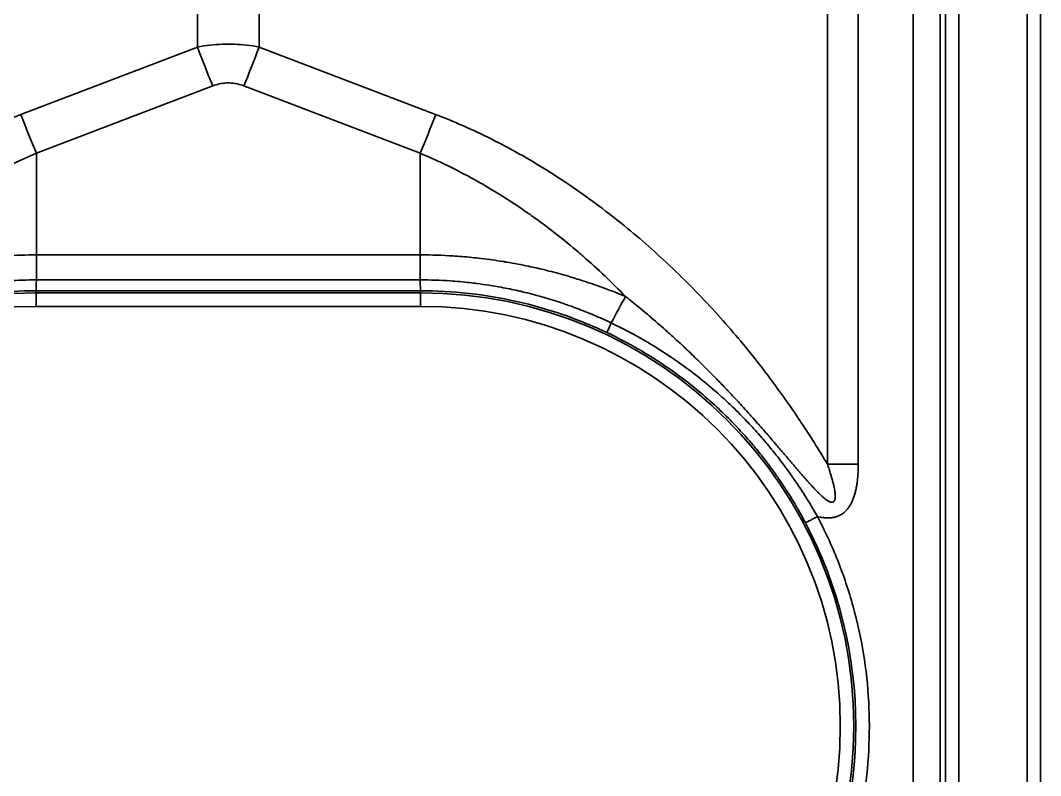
# Model space of a CAD drawing. Header units: millimetres. Extents: x 68 to 2000, y 100 to 2870.
# Drawn here: x 541.75 to 579.44, y 2376.84 to 2404.75 of the extents above; entities that cross this region are included whole.
import ezdxf

# ---------------------------------------------------------------- set-up
doc = ezdxf.new("R2010")
doc.units = ezdxf.units.MM
doc.header["$LTSCALE"] = 10
doc.layers.add('Sichtbar schmal (ISO)', color=7, linetype='Continuous', lineweight=35)

msp = doc.modelspace()

# ---------------------------------------------------------------- linework, layer by layer
at = {"layer": 'Sichtbar schmal (ISO)'}
for p, q in [((548.288, 2403.764), (548.288, 2422.018)), ((550.571, 2403.764), (550.571, 2422.018)), ((571.561, 2421.975), (571.561, 2388.349)), ((572.702, 2421.974), (572.702, 2388.349)), ((575.921, 1725.678), (575.921, 2421.662)), ((576.421, 2421.662), (576.421, 1725.678)), ((578.938, 1725.661), (578.938, 2421.679)), ((579.438, 2421.679), (579.438, 1725.661)), ((574.706, 2171.292), (574.729, 2421.474)), ((575.706, 2171.286), (575.729, 2421.469)), ((548.288, 2403.764), (541.768, 2401.271)), ((557.09, 2401.271), (550.571, 2403.764)), ((548.859, 2402.328), (542.339, 2399.836)), ((556.52, 2399.836), (550, 2402.328)), ((542.339, 2399.836), (542.339, 2396.083)), ((556.52, 2399.836), (556.52, 2396.083)), ((542.339, 2395.158), (542.339, 2396.083)), ((556.52, 2396.083), (542.339, 2396.083)), ((556.52, 2395.158), (556.52, 2396.083)), ((556.52, 2395.158), (542.339, 2395.158)), ((542.329, 2394.678), (542.329, 2394.758)), ((556.529, 2394.758), (542.329, 2394.758)), ((556.529, 2394.678), (556.529, 2394.758)), ((556.529, 2394.678), (542.329, 2394.678)), ((542.329, 2394.179), (542.329, 2394.678)), ((556.529, 2394.179), (556.529, 2394.678)), ((556.529, 2394.179), (542.329, 2394.179))]:
    msp.add_line(p, q, dxfattribs=at)
for centre, radius, start, end in [((542.329, 2378.67), 16.009, 90, 270), ((556.529, 2378.67), 16.009, 270, 90), ((542.329, 2378.67), 15.509, 90, 270), ((556.529, 2378.67), 15.509, 270, 90)]:
    msp.add_arc(centre, radius, start, end, dxfattribs=at)
for centre, major_axis, ratio, start_param, end_param in [((548.859, 2403.79), (1.785, -4.67), 0.108522, 4.67649, 4.988987), ((550, 2403.79), (-1.785, -4.67), 0.108522, 1.294198, 1.606695), ((542.339, 2401.297), (1.785, -4.67), 0.108522, 4.67649, 4.988987), ((556.52, 2401.297), (-1.785, -4.67), 0.108522, 1.294199, 1.606695), ((542.335, 2395.258), (-0.005, -0.5), 0.011383, 0.017589, 1.369584), ((562.576, 2391.657), (4.738, 8.806), 0.002481, 1.237849, 1.353404), ((563.627, 2393.663), (-0.214, -0.452), 0.008932, 4.929615, 6.265731), ((572.702, 2388.297), (-10, 0), 0.005236, 4.712389, 4.826756), ((571.192, 2386.417), (-0.442, -0.234), 0.004638, 0.017453, 1.568357), ((556.529, 2378.671), (16.083, 0), 0.999985, 5.797611, 6.7692)]:
    msp.add_ellipse(centre, major_axis=major_axis, ratio=ratio, start_param=start_param, end_param=end_param, dxfattribs=at)
for points, knots in [([(550.571, 2403.764), (550.415, 2403.793), (550.26, 2403.817), (550.107, 2403.834), (549.955, 2403.851), (549.804, 2403.862), (549.654, 2403.868), (549.504, 2403.874), (549.354, 2403.874), (549.204, 2403.868), (549.054, 2403.862), (548.904, 2403.851), (548.751, 2403.834), (548.599, 2403.817), (548.444, 2403.793), (548.288, 2403.764)], [0.000001, 0.000001, 0.000001, 0.000001, 0.2, 0.2, 0.2, 0.4, 0.4, 0.4, 0.6, 0.6, 0.6, 0.8, 0.8, 0.8, 1, 1, 1, 1]), ([(550, 2402.328), (549.922, 2402.358), (549.767, 2402.405), (549.541, 2402.438), (549.317, 2402.438), (549.091, 2402.404), (548.937, 2402.358), (548.859, 2402.328)], [0.0000019, 0.0000019, 0.0000019, 0.0000019, 0.2, 0.4, 0.6, 0.8, 1, 1, 1, 1]), ([(541.768, 2401.271), (541.093, 2401.013), (539.762, 2400.428), (537.738, 2399.298), (535.927, 2398.065), (534.373, 2396.831), (533.048, 2395.637), (531.914, 2394.498), (530.937, 2393.421), (530.083, 2392.396), (529.316, 2391.401), (528.604, 2390.405), (527.93, 2389.389), (527.505, 2388.698), (527.298, 2388.349)], [0, 0, 0, 0, 0.0833333, 0.1666667, 0.25, 0.3333333, 0.4166667, 0.5, 0.5833333, 0.6666667, 0.75, 0.8333333, 0.9166667, 0.9999999, 0.9999999, 0.9999999, 0.9999999]), ([(571.561, 2388.349), (571.294, 2388.8), (570.998, 2389.277), (570.672, 2389.773), (570.345, 2390.27), (569.987, 2390.788), (569.588, 2391.327), (569.189, 2391.867), (568.75, 2392.429), (568.268, 2393.002), (567.785, 2393.575), (567.26, 2394.16), (566.705, 2394.732), (566.149, 2395.303), (565.563, 2395.863), (564.967, 2396.389), (564.371, 2396.916), (563.765, 2397.41), (563.135, 2397.882), (562.505, 2398.355), (561.851, 2398.805), (561.18, 2399.222), (560.51, 2399.639), (559.824, 2400.024), (559.141, 2400.367), (558.457, 2400.709), (557.775, 2401.009), (557.09, 2401.271)], [0, 0, 0, 0, 0.111111, 0.111111, 0.111111, 0.222222, 0.222222, 0.222222, 0.333333, 0.333333, 0.333333, 0.444444, 0.444444, 0.444444, 0.555556, 0.555556, 0.555556, 0.666667, 0.666667, 0.666667, 0.777778, 0.777778, 0.777778, 0.888889, 0.888889, 0.888889, 1, 1, 1, 1]), ([(542.339, 2399.836), (541.756, 2399.593), (541.176, 2399.317), (540.594, 2399.005), (540.5, 2398.955), (540.406, 2398.903), (540.313, 2398.851), (539.824, 2398.579), (539.338, 2398.283), (538.871, 2397.975), (538.69, 2397.856), (538.513, 2397.735), (538.338, 2397.613), (537.975, 2397.358), (537.626, 2397.098), (537.294, 2396.837), (537.052, 2396.647), (536.82, 2396.457), (536.595, 2396.267), (536.363, 2396.07), (536.139, 2395.874), (535.924, 2395.678), (535.648, 2395.428), (535.387, 2395.179), (535.14, 2394.935), (535.008, 2394.804), (534.879, 2394.674), (534.755, 2394.546)], [0, 0, 0, 0, 0.2, 0.2, 0.2, 0.232255, 0.232255, 0.232255, 0.4, 0.4, 0.4, 0.464894, 0.464894, 0.464894, 0.6, 0.6, 0.6, 0.698166, 0.698166, 0.698166, 0.8, 0.8, 0.8, 0.930368, 0.930368, 0.930368, 1, 1, 1, 1]), ([(564.104, 2394.546), (563.604, 2395.061), (563.082, 2395.557), (562.539, 2396.031), (562.486, 2396.077), (562.434, 2396.122), (562.381, 2396.167), (561.816, 2396.652), (561.228, 2397.112), (560.621, 2397.542), (560.584, 2397.569), (560.546, 2397.595), (560.508, 2397.622), (559.88, 2398.061), (559.232, 2398.468), (558.584, 2398.83), (558.564, 2398.841), (558.545, 2398.852), (558.525, 2398.863), (557.857, 2399.234), (557.189, 2399.557), (556.52, 2399.836)], [0.0000012, 0.0000012, 0.0000012, 0.0000012, 0.2280253, 0.2280253, 0.2280253, 0.25, 0.25, 0.25, 0.4854101, 0.4854101, 0.4854101, 0.5, 0.5, 0.5, 0.7427016, 0.7427016, 0.7427016, 0.75, 0.75, 0.75, 1, 1, 1, 1]), ([(542.339, 2396.083), (541.948, 2396.083), (541.577, 2396.071), (541.23, 2396.051), (541.197, 2396.049), (541.165, 2396.047), (541.133, 2396.045), (540.818, 2396.025), (540.523, 2395.999), (540.243, 2395.968), (540.19, 2395.962), (540.137, 2395.956), (540.085, 2395.95), (539.832, 2395.92), (539.592, 2395.886), (539.361, 2395.85), (539.295, 2395.84), (539.23, 2395.829), (539.165, 2395.819), (538.956, 2395.784), (538.756, 2395.747), (538.562, 2395.708), (538.487, 2395.693), (538.414, 2395.678), (538.342, 2395.663), (538.162, 2395.625), (537.987, 2395.585), (537.817, 2395.544), (537.739, 2395.525), (537.662, 2395.506), (537.586, 2395.487), (537.423, 2395.446), (537.263, 2395.403), (537.104, 2395.359), (537.025, 2395.337), (536.946, 2395.314), (536.867, 2395.291), (536.706, 2395.244), (536.545, 2395.194), (536.384, 2395.143), (536.308, 2395.119), (536.233, 2395.094), (536.157, 2395.069), (535.975, 2395.008), (535.793, 2394.945), (535.612, 2394.879), (535.559, 2394.86), (535.506, 2394.84), (535.452, 2394.82), (535.219, 2394.733), (534.986, 2394.642), (534.755, 2394.546)], [0, 0, 0, 0, 0.101638, 0.101638, 0.101638, 0.111111, 0.111111, 0.111111, 0.204522, 0.204522, 0.204522, 0.222222, 0.222222, 0.222222, 0.308469, 0.308469, 0.308469, 0.333333, 0.333333, 0.333333, 0.413699, 0.413699, 0.413699, 0.444444, 0.444444, 0.444444, 0.520849, 0.520849, 0.520849, 0.555556, 0.555556, 0.555556, 0.629682, 0.629682, 0.629682, 0.666667, 0.666667, 0.666667, 0.742251, 0.742251, 0.742251, 0.777778, 0.777778, 0.777778, 0.863645, 0.863645, 0.863645, 0.888889, 0.888889, 0.888889, 1, 1, 1, 1]), ([(564.104, 2394.546), (564.04, 2394.572), (563.977, 2394.598), (563.913, 2394.624), (563.746, 2394.691), (563.577, 2394.757), (563.408, 2394.82), (563.174, 2394.907), (562.94, 2394.99), (562.704, 2395.068), (562.643, 2395.089), (562.581, 2395.109), (562.519, 2395.129), (562.345, 2395.185), (562.171, 2395.238), (561.996, 2395.29), (561.76, 2395.359), (561.522, 2395.424), (561.278, 2395.486), (561.209, 2395.503), (561.139, 2395.521), (561.068, 2395.538), (560.89, 2395.581), (560.709, 2395.622), (560.522, 2395.662), (560.261, 2395.717), (559.988, 2395.769), (559.699, 2395.818), (559.659, 2395.824), (559.619, 2395.831), (559.579, 2395.838), (559.325, 2395.878), (559.059, 2395.916), (558.777, 2395.95), (558.549, 2395.977), (558.311, 2396.001), (558.06, 2396.021), (557.952, 2396.03), (557.841, 2396.038), (557.727, 2396.045), (557.352, 2396.068), (556.948, 2396.083), (556.52, 2396.083)], [0.0000017, 0.0000017, 0.0000017, 0.0000017, 0.0305648, 0.0305648, 0.0305648, 0.1111111, 0.1111111, 0.1111111, 0.2222222, 0.2222222, 0.2222222, 0.251408, 0.251408, 0.251408, 0.3333333, 0.3333333, 0.3333333, 0.4444444, 0.4444444, 0.4444444, 0.4761558, 0.4761558, 0.4761558, 0.5555556, 0.5555556, 0.5555556, 0.6666667, 0.6666667, 0.6666667, 0.6818987, 0.6818987, 0.6818987, 0.7777778, 0.7777778, 0.7777778, 0.8553438, 0.8553438, 0.8553438, 0.8888889, 0.8888889, 0.8888889, 1, 1, 1, 1]), ([(542.339, 2395.158), (541.991, 2395.158), (541.642, 2395.147), (541.294, 2395.125), (541.035, 2395.109), (540.776, 2395.086), (540.518, 2395.057), (540.467, 2395.052), (540.416, 2395.046), (540.366, 2395.04), (540.089, 2395.006), (539.813, 2394.966), (539.538, 2394.919), (539.288, 2394.875), (539.038, 2394.826), (538.789, 2394.771), (538.765, 2394.766), (538.741, 2394.761), (538.717, 2394.755), (538.508, 2394.708), (538.301, 2394.657), (538.094, 2394.602), (537.872, 2394.543), (537.652, 2394.479), (537.433, 2394.41), (537.274, 2394.361), (537.117, 2394.309), (536.96, 2394.255), (536.896, 2394.232), (536.832, 2394.21), (536.768, 2394.187), (536.529, 2394.101), (536.293, 2394.01), (536.06, 2393.913), (535.797, 2393.805), (535.538, 2393.689), (535.282, 2393.568)], [0, 0, 0, 0, 0.1433317, 0.1433317, 0.1433317, 0.25, 0.25, 0.25, 0.2710539, 0.2710539, 0.2710539, 0.3854819, 0.3854819, 0.3854819, 0.4898033, 0.4898033, 0.4898033, 0.5, 0.5, 0.5, 0.5875475, 0.5875475, 0.5875475, 0.6817628, 0.6817628, 0.6817628, 0.75, 0.75, 0.75, 0.7779936, 0.7779936, 0.7779936, 0.8824416, 0.8824416, 0.8824416, 0.9999992, 0.9999992, 0.9999992, 0.9999992]), ([(563.576, 2393.568), (563.366, 2393.668), (563.153, 2393.764), (562.938, 2393.855), (562.731, 2393.942), (562.523, 2394.026), (562.312, 2394.105), (562.176, 2394.157), (562.038, 2394.207), (561.899, 2394.254), (561.824, 2394.28), (561.749, 2394.306), (561.674, 2394.331), (561.455, 2394.403), (561.234, 2394.471), (561.011, 2394.534), (560.775, 2394.601), (560.537, 2394.663), (560.298, 2394.719), (560.246, 2394.731), (560.195, 2394.743), (560.143, 2394.755), (559.931, 2394.803), (559.719, 2394.846), (559.506, 2394.886), (559.211, 2394.94), (558.914, 2394.986), (558.617, 2395.024), (558.525, 2395.036), (558.433, 2395.047), (558.341, 2395.057), (558.102, 2395.084), (557.862, 2395.105), (557.623, 2395.121), (557.255, 2395.146), (556.888, 2395.158), (556.52, 2395.158)], [0.0000001, 0.0000001, 0.0000001, 0.0000001, 0.0967736, 0.0967736, 0.0967736, 0.1896415, 0.1896415, 0.1896415, 0.25, 0.25, 0.25, 0.2826357, 0.2826357, 0.2826357, 0.377559, 0.377559, 0.377559, 0.4782707, 0.4782707, 0.4782707, 0.5, 0.5, 0.5, 0.5888571, 0.5888571, 0.5888571, 0.7119633, 0.7119633, 0.7119633, 0.75, 0.75, 0.75, 0.8487301, 0.8487301, 0.8487301, 1, 1, 1, 1]), ([(556.52, 2395.158), (556.52, 2395.114), (556.521, 2395.071), (556.522, 2395.03), (556.522, 2394.99), (556.523, 2394.953), (556.524, 2394.92), (556.524, 2394.902), (556.524, 2394.885), (556.525, 2394.87), (556.525, 2394.857), (556.525, 2394.845), (556.526, 2394.834), (556.526, 2394.81), (556.527, 2394.791), (556.528, 2394.778), (556.528, 2394.765), (556.529, 2394.758), (556.529, 2394.758)], [0, 0, 0, 0, 0.2, 0.2, 0.2, 0.4, 0.4, 0.4, 0.507726, 0.507726, 0.507726, 0.6, 0.6, 0.6, 0.8, 0.8, 0.8, 1, 1, 1, 1]), ([(542.329, 2394.758), (541.737, 2394.758), (541.144, 2394.725), (540.555, 2394.66), (539.965, 2394.594), (539.378, 2394.496), (538.798, 2394.365), (538.218, 2394.235), (537.644, 2394.072), (537.084, 2393.879), (536.524, 2393.686), (535.978, 2393.463), (535.446, 2393.211)], [0, 0, 0, 0, 0.25, 0.25, 0.25, 0.5, 0.5, 0.5, 0.75, 0.75, 0.75, 1, 1, 1, 1]), ([(563.413, 2393.211), (562.886, 2393.461), (562.344, 2393.682), (561.789, 2393.874), (561.784, 2393.875), (561.78, 2393.877), (561.775, 2393.879), (561.224, 2394.069), (560.659, 2394.23), (560.087, 2394.359), (560.079, 2394.361), (560.07, 2394.363), (560.062, 2394.365), (559.489, 2394.494), (558.909, 2394.592), (558.326, 2394.657), (558.319, 2394.658), (558.312, 2394.659), (558.305, 2394.66), (557.715, 2394.725), (557.122, 2394.758), (556.529, 2394.758)], [0, 0, 0, 0, 0.247921, 0.247921, 0.247921, 0.25, 0.25, 0.25, 0.496304, 0.496304, 0.496304, 0.5, 0.5, 0.5, 0.746976, 0.746976, 0.746976, 0.75, 0.75, 0.75, 1, 1, 1, 1]), ([(571.561, 2388.349), (571.584, 2388.284), (571.605, 2388.222), (571.625, 2388.163), (571.645, 2388.103), (571.663, 2388.046), (571.68, 2387.992), (571.696, 2387.937), (571.712, 2387.885), (571.726, 2387.835), (571.74, 2387.784), (571.753, 2387.736), (571.765, 2387.69), (571.766, 2387.686), (571.767, 2387.682), (571.768, 2387.679), (571.779, 2387.637), (571.788, 2387.597), (571.797, 2387.558), (571.798, 2387.554), (571.799, 2387.549), (571.8, 2387.545), (571.808, 2387.508), (571.815, 2387.472), (571.821, 2387.438), (571.822, 2387.434), (571.823, 2387.429), (571.824, 2387.424), (571.829, 2387.391), (571.834, 2387.36), (571.838, 2387.33), (571.839, 2387.326), (571.84, 2387.321), (571.84, 2387.316), (571.844, 2387.287), (571.846, 2387.26), (571.848, 2387.235), (571.849, 2387.23), (571.849, 2387.225), (571.849, 2387.22), (571.85, 2387.196), (571.851, 2387.173), (571.851, 2387.152), (571.851, 2387.147), (571.851, 2387.143), (571.85, 2387.138), (571.85, 2387.118), (571.848, 2387.1), (571.846, 2387.083), (571.845, 2387.079), (571.845, 2387.075), (571.844, 2387.071), (571.842, 2387.055), (571.838, 2387.041), (571.834, 2387.028), (571.833, 2387.024), (571.832, 2387.021), (571.83, 2387.017), (571.826, 2387.005), (571.821, 2386.995), (571.815, 2386.986), (571.813, 2386.983), (571.811, 2386.98), (571.809, 2386.977), (571.803, 2386.969), (571.796, 2386.963), (571.789, 2386.957), (571.786, 2386.955), (571.783, 2386.953), (571.78, 2386.951), (571.772, 2386.947), (571.763, 2386.944), (571.753, 2386.941), (571.75, 2386.941), (571.746, 2386.94), (571.741, 2386.94), (571.731, 2386.939), (571.72, 2386.939), (571.707, 2386.941), (571.702, 2386.942), (571.696, 2386.943), (571.691, 2386.944), (571.678, 2386.947), (571.664, 2386.952), (571.648, 2386.958), (571.641, 2386.961), (571.634, 2386.965), (571.626, 2386.969), (571.61, 2386.976), (571.594, 2386.985), (571.576, 2386.996), (571.567, 2387.002), (571.557, 2387.008), (571.547, 2387.015), (571.529, 2387.027), (571.511, 2387.041), (571.491, 2387.056), (571.48, 2387.064), (571.468, 2387.073), (571.456, 2387.083), (571.437, 2387.099), (571.416, 2387.116), (571.395, 2387.135), (571.382, 2387.146), (571.368, 2387.159), (571.354, 2387.171), (571.333, 2387.191), (571.312, 2387.211), (571.289, 2387.232), (571.274, 2387.247), (571.258, 2387.262), (571.243, 2387.278), (571.22, 2387.3), (571.198, 2387.323), (571.174, 2387.347), (571.157, 2387.364), (571.139, 2387.383), (571.121, 2387.401), (571.098, 2387.425), (571.075, 2387.45), (571.051, 2387.476), (571.031, 2387.497), (571.011, 2387.519), (570.991, 2387.541), (570.967, 2387.567), (570.942, 2387.594), (570.917, 2387.622), (570.895, 2387.646), (570.873, 2387.671), (570.85, 2387.697), (570.825, 2387.725), (570.799, 2387.754), (570.773, 2387.784), (570.748, 2387.812), (570.722, 2387.842), (570.696, 2387.872), (570.669, 2387.902), (570.643, 2387.933), (570.615, 2387.964), (570.586, 2387.997), (570.557, 2388.031), (570.527, 2388.066), (570.5, 2388.098), (570.472, 2388.131), (570.443, 2388.164), (570.41, 2388.202), (570.377, 2388.241), (570.343, 2388.281), (570.314, 2388.315), (570.284, 2388.35), (570.254, 2388.385), (570.217, 2388.428), (570.179, 2388.473), (570.14, 2388.519), (570.11, 2388.554), (570.079, 2388.591), (570.047, 2388.628), (570.005, 2388.678), (569.962, 2388.728), (569.917, 2388.78), (569.885, 2388.818), (569.852, 2388.856), (569.819, 2388.895), (569.771, 2388.951), (569.722, 2389.009), (569.671, 2389.068), (569.637, 2389.107), (569.603, 2389.147), (569.568, 2389.188), (569.514, 2389.251), (569.457, 2389.317), (569.399, 2389.384), (569.364, 2389.425), (569.328, 2389.466), (569.291, 2389.508), (569.229, 2389.58), (569.164, 2389.653), (569.098, 2389.729), (569.061, 2389.771), (569.023, 2389.814), (568.985, 2389.857), (568.914, 2389.938), (568.84, 2390.021), (568.764, 2390.106), (568.725, 2390.149), (568.686, 2390.192), (568.647, 2390.236), (568.565, 2390.327), (568.481, 2390.42), (568.394, 2390.515), (568.354, 2390.559), (568.313, 2390.603), (568.272, 2390.648), (568.179, 2390.749), (568.082, 2390.852), (567.982, 2390.959), (567.941, 2391.003), (567.899, 2391.048), (567.856, 2391.093), (567.75, 2391.205), (567.639, 2391.32), (567.524, 2391.438), (567.482, 2391.482), (567.438, 2391.527), (567.394, 2391.572), (567.272, 2391.696), (567.146, 2391.824), (567.014, 2391.955), (566.97, 2391.999), (566.925, 2392.043), (566.879, 2392.088), (566.74, 2392.225), (566.594, 2392.366), (566.442, 2392.511), (566.396, 2392.554), (566.35, 2392.598), (566.303, 2392.642), (566.142, 2392.794), (565.974, 2392.95), (565.796, 2393.111), (565.749, 2393.154), (565.7, 2393.197), (565.652, 2393.241), (565.463, 2393.41), (565.264, 2393.585), (565.057, 2393.761), (565.009, 2393.803), (564.96, 2393.844), (564.911, 2393.886), (564.694, 2394.069), (564.471, 2394.253), (564.24, 2394.438), (564.195, 2394.474), (564.149, 2394.51), (564.104, 2394.546)], [0, 0, 0, 0, 0.02439, 0.02439, 0.02439, 0.04878, 0.04878, 0.04878, 0.073171, 0.073171, 0.073171, 0.097561, 0.097561, 0.097561, 0.099591, 0.099591, 0.099591, 0.121951, 0.121951, 0.121951, 0.124489, 0.124489, 0.124489, 0.146341, 0.146341, 0.146341, 0.149386, 0.149386, 0.149386, 0.170732, 0.170732, 0.170732, 0.17428, 0.17428, 0.17428, 0.195122, 0.195122, 0.195122, 0.19918, 0.19918, 0.19918, 0.219512, 0.219512, 0.219512, 0.224081, 0.224081, 0.224081, 0.243902, 0.243902, 0.243902, 0.248985, 0.248985, 0.248985, 0.268293, 0.268293, 0.268293, 0.273886, 0.273886, 0.273886, 0.292683, 0.292683, 0.292683, 0.298793, 0.298793, 0.298793, 0.317073, 0.317073, 0.317073, 0.323702, 0.323702, 0.323702, 0.341463, 0.341463, 0.341463, 0.348571, 0.348571, 0.348571, 0.365854, 0.365854, 0.365854, 0.373457, 0.373457, 0.373457, 0.390244, 0.390244, 0.390244, 0.398353, 0.398353, 0.398353, 0.414634, 0.414634, 0.414634, 0.423252, 0.423252, 0.423252, 0.439024, 0.439024, 0.439024, 0.448154, 0.448154, 0.448154, 0.463415, 0.463415, 0.463415, 0.473047, 0.473047, 0.473047, 0.487805, 0.487805, 0.487805, 0.497953, 0.497953, 0.497953, 0.512195, 0.512195, 0.512195, 0.522851, 0.522851, 0.522851, 0.536585, 0.536585, 0.536585, 0.547745, 0.547745, 0.547745, 0.560976, 0.560976, 0.560976, 0.57264, 0.57264, 0.57264, 0.585366, 0.585366, 0.585366, 0.597537, 0.597537, 0.597537, 0.609756, 0.609756, 0.609756, 0.622434, 0.622434, 0.622434, 0.634146, 0.634146, 0.634146, 0.647332, 0.647332, 0.647332, 0.658537, 0.658537, 0.658537, 0.672229, 0.672229, 0.672229, 0.682927, 0.682927, 0.682927, 0.697126, 0.697126, 0.697126, 0.707317, 0.707317, 0.707317, 0.722023, 0.722023, 0.722023, 0.731707, 0.731707, 0.731707, 0.74692, 0.74692, 0.74692, 0.756098, 0.756098, 0.756098, 0.771817, 0.771817, 0.771817, 0.780488, 0.780488, 0.780488, 0.796715, 0.796715, 0.796715, 0.804878, 0.804878, 0.804878, 0.821612, 0.821612, 0.821612, 0.829268, 0.829268, 0.829268, 0.846509, 0.846509, 0.846509, 0.853659, 0.853659, 0.853659, 0.871406, 0.871406, 0.871406, 0.878049, 0.878049, 0.878049, 0.896305, 0.896305, 0.896305, 0.902439, 0.902439, 0.902439, 0.921195, 0.921195, 0.921195, 0.926829, 0.926829, 0.926829, 0.946091, 0.946091, 0.946091, 0.95122, 0.95122, 0.95122, 0.970978, 0.970978, 0.970978, 0.97561, 0.97561, 0.97561, 0.996034, 0.996034, 0.996034, 1, 1, 1, 1]), ([(571.192, 2386.415), (571.148, 2386.494), (571.1, 2386.577), (571.048, 2386.666), (571.045, 2386.671), (571.043, 2386.675), (571.04, 2386.679), (570.99, 2386.765), (570.936, 2386.856), (570.877, 2386.951), (570.872, 2386.959), (570.867, 2386.967), (570.862, 2386.976), (570.804, 2387.07), (570.742, 2387.169), (570.676, 2387.272), (570.669, 2387.283), (570.662, 2387.293), (570.655, 2387.304), (570.588, 2387.409), (570.516, 2387.517), (570.44, 2387.63), (570.432, 2387.641), (570.425, 2387.653), (570.417, 2387.664), (570.339, 2387.779), (570.256, 2387.898), (570.168, 2388.021), (570.16, 2388.032), (570.152, 2388.044), (570.144, 2388.055), (570.054, 2388.18), (569.959, 2388.309), (569.857, 2388.443), (569.849, 2388.454), (569.84, 2388.465), (569.832, 2388.477), (569.728, 2388.612), (569.618, 2388.752), (569.501, 2388.897), (569.492, 2388.907), (569.483, 2388.918), (569.474, 2388.929), (569.355, 2389.076), (569.227, 2389.227), (569.091, 2389.383), (569.082, 2389.393), (569.073, 2389.404), (569.064, 2389.414), (568.925, 2389.572), (568.776, 2389.735), (568.617, 2389.903), (568.608, 2389.912), (568.599, 2389.922), (568.591, 2389.931), (568.428, 2390.101), (568.254, 2390.277), (568.067, 2390.457), (568.059, 2390.465), (568.051, 2390.472), (568.043, 2390.48), (567.852, 2390.663), (567.647, 2390.851), (567.426, 2391.044), (567.42, 2391.049), (567.414, 2391.054), (567.408, 2391.06), (567.182, 2391.256), (566.939, 2391.456), (566.676, 2391.66), (566.673, 2391.662), (566.67, 2391.665), (566.666, 2391.667), (566.399, 2391.873), (566.111, 2392.084), (565.799, 2392.296), (565.486, 2392.507), (565.149, 2392.721), (564.779, 2392.935), (564.776, 2392.937), (564.773, 2392.938), (564.77, 2392.94), (564.403, 2393.152), (564.005, 2393.364), (563.576, 2393.568)], [0, 0, 0, 0, 0.063706, 0.063706, 0.063706, 0.066667, 0.066667, 0.066667, 0.128031, 0.128031, 0.128031, 0.133333, 0.133333, 0.133333, 0.193704, 0.193704, 0.193704, 0.2, 0.2, 0.2, 0.260558, 0.260558, 0.260558, 0.266667, 0.266667, 0.266667, 0.32772, 0.32772, 0.32772, 0.333333, 0.333333, 0.333333, 0.394825, 0.394825, 0.394825, 0.4, 0.4, 0.4, 0.461986, 0.461986, 0.461986, 0.466667, 0.466667, 0.466667, 0.529228, 0.529228, 0.529228, 0.533333, 0.533333, 0.533333, 0.596557, 0.596557, 0.596557, 0.6, 0.6, 0.6, 0.663987, 0.663987, 0.663987, 0.666667, 0.666667, 0.666667, 0.731535, 0.731535, 0.731535, 0.733333, 0.733333, 0.733333, 0.799214, 0.799214, 0.799214, 0.8, 0.8, 0.8, 0.866667, 0.866667, 0.866667, 0.933333, 0.933333, 0.933333, 0.933889, 0.933889, 0.933889, 1, 1, 1, 1]), ([(570.75, 2386.184), (570.708, 2386.263), (570.662, 2386.348), (570.613, 2386.437), (570.611, 2386.441), (570.609, 2386.445), (570.606, 2386.45), (570.559, 2386.536), (570.507, 2386.627), (570.453, 2386.722), (570.448, 2386.73), (570.443, 2386.738), (570.438, 2386.747), (570.384, 2386.841), (570.325, 2386.939), (570.263, 2387.042), (570.256, 2387.052), (570.25, 2387.063), (570.243, 2387.074), (570.18, 2387.177), (570.112, 2387.285), (570.04, 2387.397), (570.033, 2387.408), (570.026, 2387.419), (570.018, 2387.431), (569.945, 2387.544), (569.867, 2387.662), (569.783, 2387.783), (569.775, 2387.794), (569.768, 2387.806), (569.76, 2387.817), (569.675, 2387.94), (569.584, 2388.068), (569.488, 2388.2), (569.479, 2388.211), (569.471, 2388.222), (569.463, 2388.233), (569.365, 2388.366), (569.26, 2388.504), (569.148, 2388.646), (569.139, 2388.657), (569.131, 2388.668), (569.122, 2388.678), (569.008, 2388.823), (568.886, 2388.971), (568.755, 2389.124), (568.746, 2389.134), (568.738, 2389.145), (568.729, 2389.155), (568.596, 2389.31), (568.453, 2389.47), (568.3, 2389.635), (568.291, 2389.644), (568.283, 2389.653), (568.275, 2389.662), (568.118, 2389.829), (567.951, 2390.001), (567.77, 2390.178), (567.763, 2390.186), (567.755, 2390.193), (567.747, 2390.2), (567.563, 2390.38), (567.365, 2390.564), (567.151, 2390.752), (567.145, 2390.758), (567.139, 2390.763), (567.133, 2390.768), (566.915, 2390.96), (566.68, 2391.155), (566.425, 2391.355), (566.422, 2391.357), (566.419, 2391.359), (566.416, 2391.362), (566.157, 2391.563), (565.878, 2391.769), (565.574, 2391.975), (565.27, 2392.182), (564.942, 2392.39), (564.583, 2392.597), (564.58, 2392.599), (564.577, 2392.601), (564.574, 2392.602), (564.218, 2392.808), (563.83, 2393.014), (563.413, 2393.211)], [0.0000001, 0.0000001, 0.0000001, 0.0000001, 0.0637059, 0.0637059, 0.0637059, 0.0666667, 0.0666667, 0.0666667, 0.1280292, 0.1280292, 0.1280292, 0.1333333, 0.1333333, 0.1333333, 0.1937027, 0.1937027, 0.1937027, 0.2, 0.2, 0.2, 0.260556, 0.260556, 0.260556, 0.2666667, 0.2666667, 0.2666667, 0.3277189, 0.3277189, 0.3277189, 0.3333333, 0.3333333, 0.3333333, 0.3948234, 0.3948234, 0.3948234, 0.4, 0.4, 0.4, 0.461985, 0.461985, 0.461985, 0.4666667, 0.4666667, 0.4666667, 0.5292264, 0.5292264, 0.5292264, 0.5333333, 0.5333333, 0.5333333, 0.5965557, 0.5965557, 0.5965557, 0.6, 0.6, 0.6, 0.6639862, 0.6639862, 0.6639862, 0.6666667, 0.6666667, 0.6666667, 0.7315337, 0.7315337, 0.7315337, 0.7333333, 0.7333333, 0.7333333, 0.7992135, 0.7992135, 0.7992135, 0.8, 0.8, 0.8, 0.8666667, 0.8666667, 0.8666667, 0.9333333, 0.9333333, 0.9333333, 0.9338878, 0.9338878, 0.9338878, 1, 1, 1, 1]), ([(572.702, 2388.349), (572.702, 2388.274), (572.701, 2388.201), (572.698, 2388.131), (572.696, 2388.061), (572.692, 2387.994), (572.687, 2387.929), (572.683, 2387.864), (572.676, 2387.802), (572.669, 2387.741), (572.662, 2387.68), (572.654, 2387.622), (572.644, 2387.565), (572.635, 2387.509), (572.625, 2387.454), (572.613, 2387.402), (572.601, 2387.349), (572.589, 2387.299), (572.575, 2387.25), (572.561, 2387.201), (572.546, 2387.154), (572.53, 2387.109), (572.513, 2387.064), (572.496, 2387.021), (572.478, 2386.98), (572.459, 2386.938), (572.439, 2386.899), (572.419, 2386.862), (572.398, 2386.825), (572.376, 2386.79), (572.353, 2386.757), (572.33, 2386.725), (572.306, 2386.694), (572.282, 2386.665), (572.257, 2386.637), (572.231, 2386.611), (572.204, 2386.586), (572.177, 2386.562), (572.149, 2386.539), (572.12, 2386.519), (572.09, 2386.498), (572.06, 2386.479), (572.027, 2386.463), (571.995, 2386.446), (571.96, 2386.43), (571.923, 2386.417), (571.886, 2386.404), (571.847, 2386.393), (571.804, 2386.384), (571.762, 2386.375), (571.717, 2386.369), (571.669, 2386.365), (571.622, 2386.362), (571.572, 2386.361), (571.52, 2386.364), (571.469, 2386.366), (571.415, 2386.372), (571.361, 2386.381), (571.306, 2386.389), (571.25, 2386.4), (571.192, 2386.415)], [0, 0, 0, 0, 0.05, 0.05, 0.05, 0.1, 0.1, 0.1, 0.15, 0.15, 0.15, 0.2, 0.2, 0.2, 0.25, 0.25, 0.25, 0.3, 0.3, 0.3, 0.35, 0.35, 0.35, 0.4, 0.4, 0.4, 0.45, 0.45, 0.45, 0.5, 0.5, 0.5, 0.55, 0.55, 0.55, 0.6, 0.6, 0.6, 0.65, 0.65, 0.65, 0.7, 0.7, 0.7, 0.75, 0.75, 0.75, 0.8, 0.8, 0.8, 0.85, 0.85, 0.85, 0.9, 0.9, 0.9, 0.95, 0.95, 0.95, 1, 1, 1, 1]), ([(571.195, 2370.929), (571.475, 2371.459), (571.973, 2372.541), (572.544, 2374.242), (572.928, 2375.993), (573.12, 2377.775), (573.12, 2379.569), (572.926, 2381.351), (572.542, 2383.102), (571.971, 2384.803), (571.472, 2385.885), (571.192, 2386.415)], [0, 0, 0, 0, 0.1111111, 0.2222222, 0.3333333, 0.4444444, 0.5555556, 0.6666667, 0.7777778, 0.8888889, 1, 1, 1, 1])]:
    msp.add_open_spline(points, degree=3, knots=knots, dxfattribs=at)

doc.saveas('drawing.dxf')
